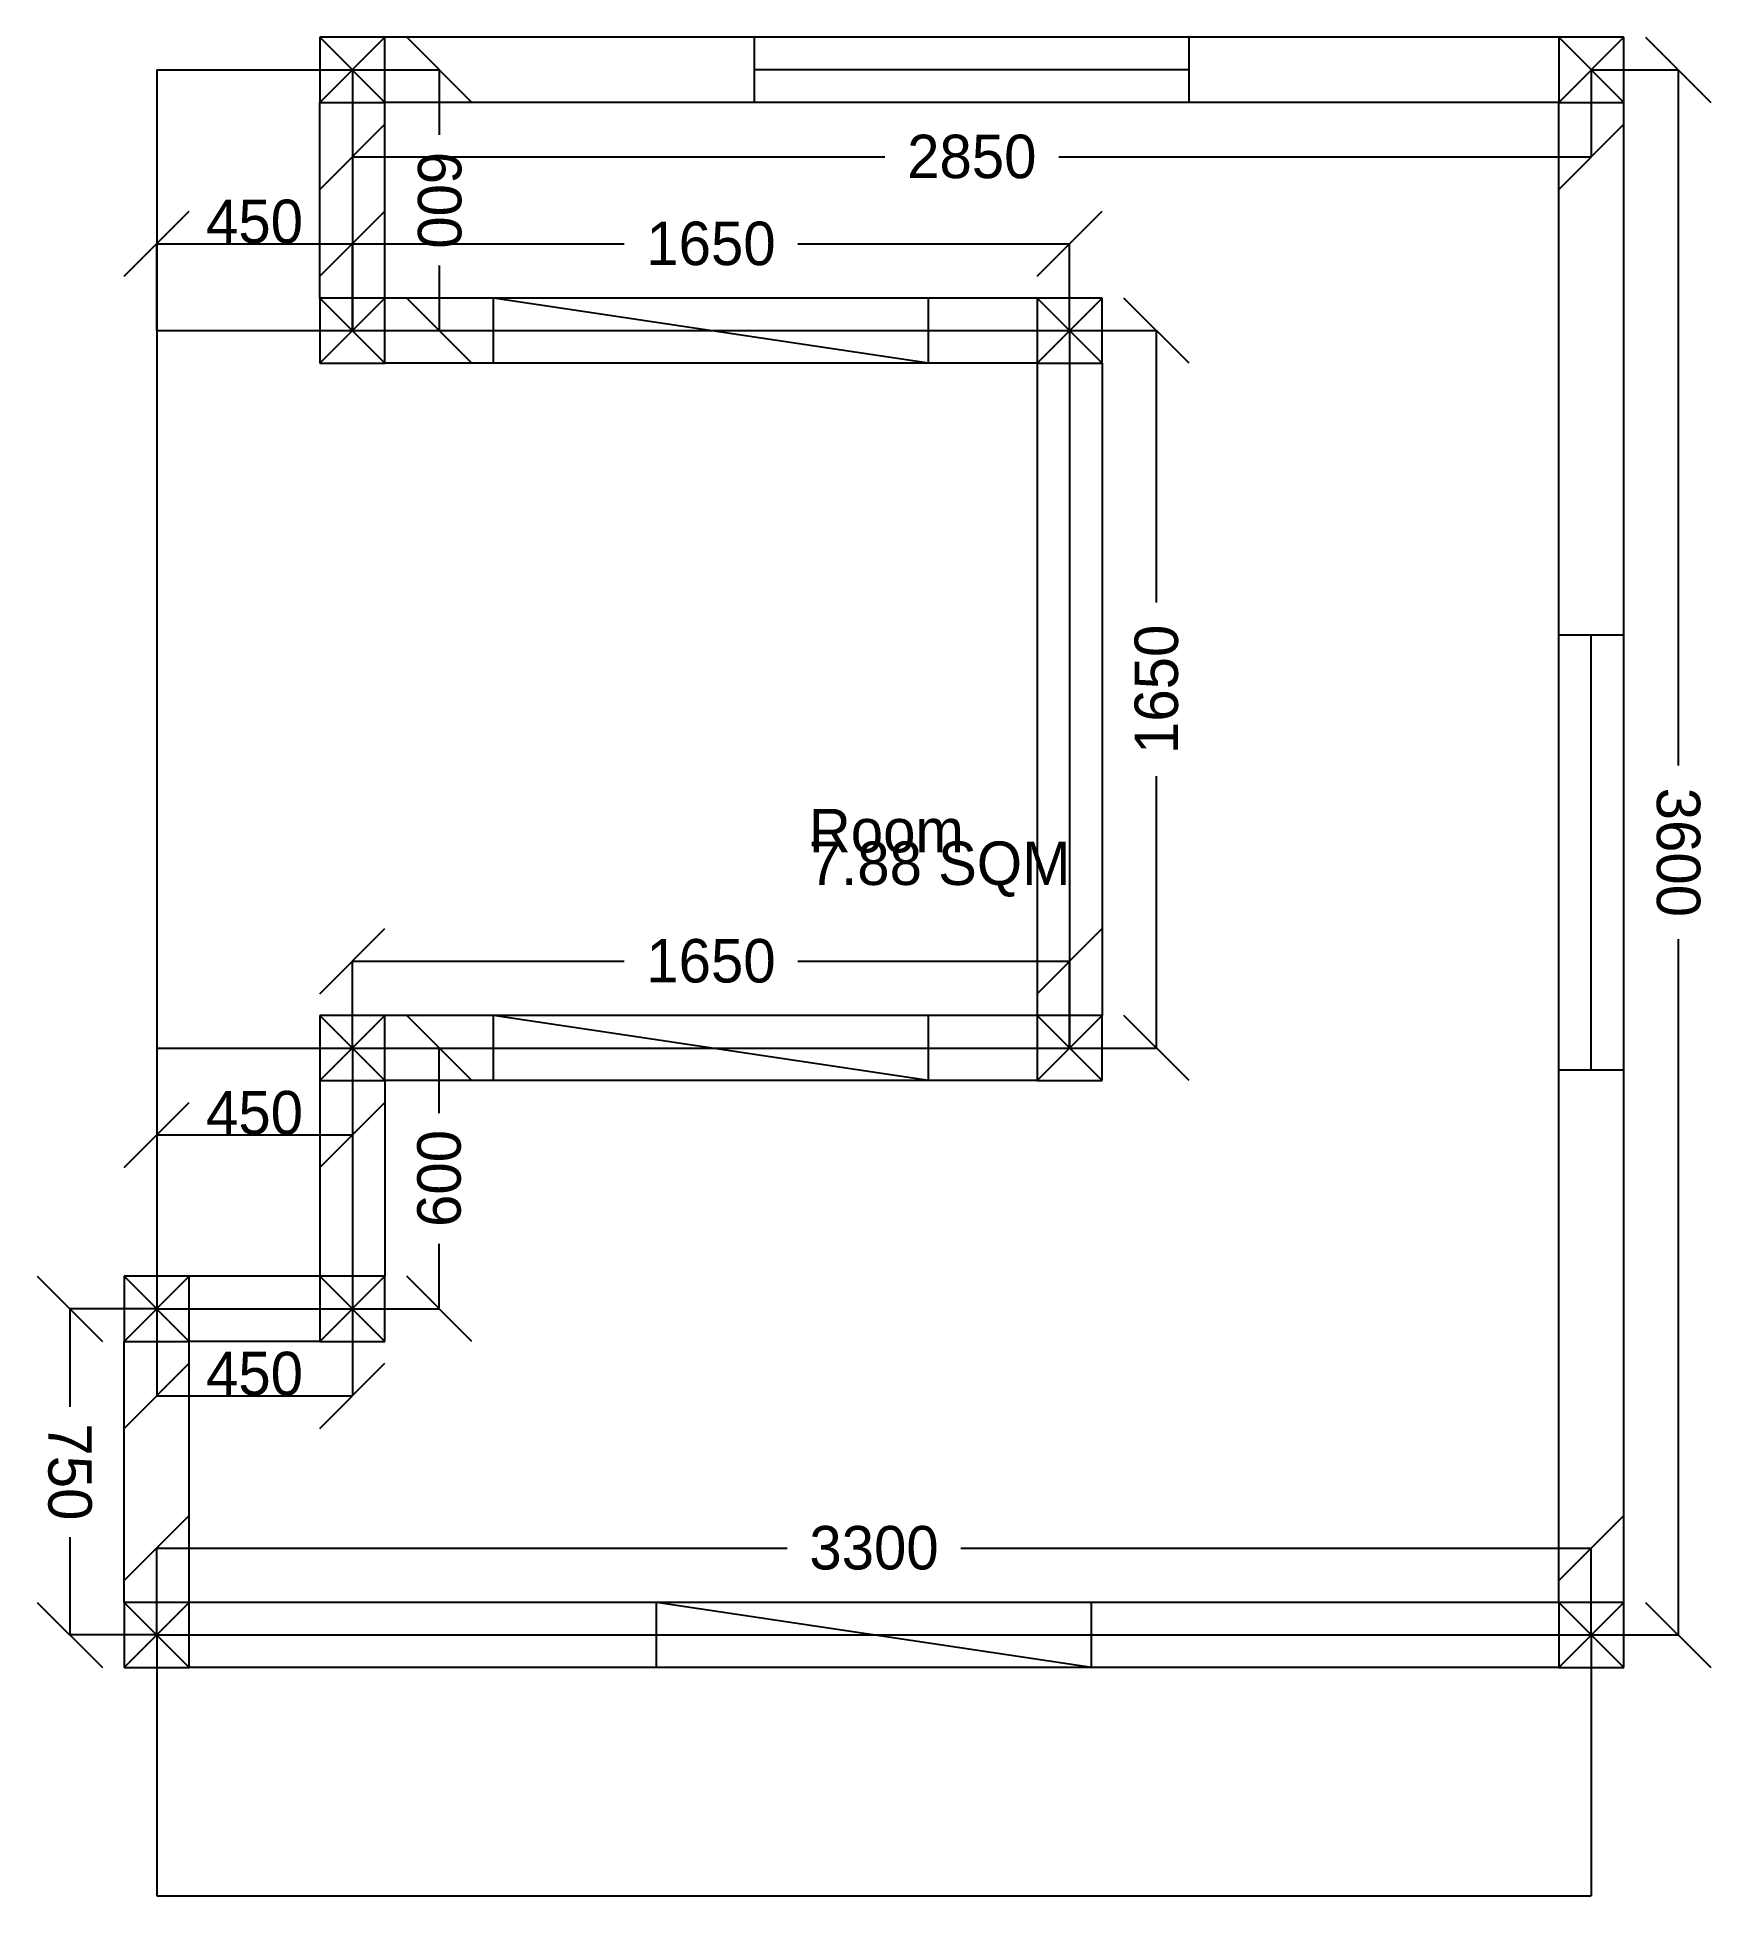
# Model space of a CAD drawing. Header units: millimetres. Extents: x 4375 to 8225, y -4350 to -75.
import ezdxf

# ---------------------------------------------------------------- set-up
doc = ezdxf.new("R2010")
doc.units = ezdxf.units.MM
for name, color, linetype in [('Columns', 40, 'Continuous'), ('Design', 72, 'Continuous'), ('Doors', 34, 'Continuous'), ('Walls', 50, 'Continuous'), ('Windows', 4, 'Continuous')]:
    doc.layers.add(name, color=color, linetype=linetype)
doc.dimstyles.get("Standard").update_dxf_attribs({"dimtxt": 2.5, "dimasz": 2.5, "dimexe": 1.25, "dimexo": 0.625, "dimtad": 1, "dimdec": 0, "dimcen": 2.5, "dimadec": 0, "dimazin": 0, "dimtfac": 1, "dimtmove": 0, "dimatfit": 3, "dimarcsym": 0})

# ---------------------------------------------------------------- blocks, each defined once
blk = doc.blocks.new('_OBLIQUE')
at = {"color": 0, "linetype": 'BYBLOCK'}
blk.add_line((-0.5, -0.5), (0.5, 0.5), dxfattribs=at)
blk = doc.blocks.new('*D1')
at = {"color": 1, "lineweight": -2}
for p, q in [((4650, -750), (4650, -550)), ((4650, -550), (5100, -550)), ((5100, -750), (5100, -550))]:
    blk.add_line(p, q, dxfattribs=at)
at = {"layer": 'DEFPOINTS'}
for p in [(4650, -550), (4650, -750), (5100, -750)]:
    blk.add_point(p, dxfattribs=at)
at = {"color": 1, "xscale": 150, "yscale": 150}
for p in [(4650, -550), (5100, -550)]:
    blk.add_blockref('_OBLIQUE', p, dxfattribs=at)
at = {"color": 1, "insert": (4875, -499.375), "char_height": 100, "attachment_point": 5}
blk.add_mtext('450', dxfattribs=at)
blk = doc.blocks.new('*D2')
at = {"color": 1, "lineweight": -2}
for p, q in [((4650, -2400), (4650, -2600)), ((5100, -2400), (5100, -2600)), ((4650, -2600), (5100, -2600))]:
    blk.add_line(p, q, dxfattribs=at)
at = {"layer": 'DEFPOINTS'}
for p in [(4650, -2400), (5100, -2400), (4650, -2600)]:
    blk.add_point(p, dxfattribs=at)
at = {"color": 1, "xscale": 150, "yscale": 150}
for p in [(4650, -2600), (5100, -2600)]:
    blk.add_blockref('_OBLIQUE', p, dxfattribs=at)
at = {"color": 1, "insert": (4875, -2549.375), "char_height": 100, "attachment_point": 5}
blk.add_mtext('450', dxfattribs=at)
blk = doc.blocks.new('*D3')
at = {"color": 1, "lineweight": -2}
for p, q in [((4650, -3000), (4650, -3200)), ((5100, -3000), (5100, -3200)), ((4650, -3200), (5100, -3200))]:
    blk.add_line(p, q, dxfattribs=at)
at = {"layer": 'DEFPOINTS'}
for p in [(4650, -3000), (5100, -3000), (4650, -3200)]:
    blk.add_point(p, dxfattribs=at)
at = {"color": 1, "xscale": 150, "yscale": 150}
for p in [(4650, -3200), (5100, -3200)]:
    blk.add_blockref('_OBLIQUE', p, dxfattribs=at)
at = {"color": 1, "insert": (4875, -3149.375), "char_height": 100, "attachment_point": 5}
blk.add_mtext('450', dxfattribs=at)
blk = doc.blocks.new('*D4')
at = {"color": 1, "lineweight": -2}
for p, q in [((5100, -750), (5100, -550)), ((5100, -550), (5725, -550)), ((6125, -550), (6750, -550)), ((6750, -750), (6750, -550))]:
    blk.add_line(p, q, dxfattribs=at)
at = {"layer": 'DEFPOINTS'}
for p in [(5100, -550), (5100, -750), (6750, -750)]:
    blk.add_point(p, dxfattribs=at)
at = {"color": 1, "xscale": 150, "yscale": 150}
for p in [(5100, -550), (6750, -550)]:
    blk.add_blockref('_OBLIQUE', p, dxfattribs=at)
at = {"color": 1, "insert": (5925, -550), "char_height": 100, "attachment_point": 5}
blk.add_mtext('1650', dxfattribs=at)
blk = doc.blocks.new('*D5')
at = {"color": 1, "lineweight": -2}
for p, q in [((5100, -2400), (5100, -2200)), ((5100, -2200), (5725, -2200)), ((6125, -2200), (6750, -2200)), ((6750, -2400), (6750, -2200))]:
    blk.add_line(p, q, dxfattribs=at)
at = {"layer": 'DEFPOINTS'}
for p in [(5100, -2200), (5100, -2400), (6750, -2400)]:
    blk.add_point(p, dxfattribs=at)
at = {"color": 1, "xscale": 150, "yscale": 150}
for p in [(5100, -2200), (6750, -2200)]:
    blk.add_blockref('_OBLIQUE', p, dxfattribs=at)
at = {"color": 1, "insert": (5925, -2200), "char_height": 100, "attachment_point": 5}
blk.add_mtext('1650', dxfattribs=at)
blk = doc.blocks.new('*D6')
at = {"color": 1, "lineweight": -2}
for p, q in [((4650, -3750), (4650, -3550)), ((4650, -3550), (6100, -3550)), ((6500, -3550), (7950, -3550)), ((7950, -3750), (7950, -3550))]:
    blk.add_line(p, q, dxfattribs=at)
at = {"layer": 'DEFPOINTS'}
for p in [(4650, -3550), (4650, -3750), (7950, -3750)]:
    blk.add_point(p, dxfattribs=at)
at = {"color": 1, "xscale": 150, "yscale": 150}
for p in [(4650, -3550), (7950, -3550)]:
    blk.add_blockref('_OBLIQUE', p, dxfattribs=at)
at = {"color": 1, "insert": (6300, -3550), "char_height": 100, "attachment_point": 5}
blk.add_mtext('3300', dxfattribs=at)
blk = doc.blocks.new('*D7')
at = {"color": 1, "lineweight": -2}
for p, q in [((5100, -150), (5300, -150)), ((5300, -150), (5300, -300)), ((5300, -600), (5300, -750)), ((5100, -750), (5300, -750))]:
    blk.add_line(p, q, dxfattribs=at)
at = {"layer": 'DEFPOINTS'}
for p in [(5100, -150), (5300, -150), (5100, -750)]:
    blk.add_point(p, dxfattribs=at)
at = {"color": 1, "xscale": 150, "yscale": 150, "rotation": -90}
for p in [(5300, -150), (5300, -750)]:
    blk.add_blockref('_OBLIQUE', p, dxfattribs=at)
at = {"color": 1, "insert": (5300, -450), "char_height": 100, "attachment_point": 5, "rotation": 270}
blk.add_mtext('600', dxfattribs=at)
blk = doc.blocks.new('*D8')
at = {"color": 1, "lineweight": -2}
for p, q in [((5100, -2400), (5300, -2400)), ((5300, -2550), (5300, -2400)), ((5300, -3000), (5300, -2850)), ((5100, -3000), (5300, -3000))]:
    blk.add_line(p, q, dxfattribs=at)
at = {"layer": 'DEFPOINTS'}
for p in [(5100, -2400), (5100, -3000), (5300, -3000)]:
    blk.add_point(p, dxfattribs=at)
at = {"color": 1, "xscale": 150, "yscale": 150, "rotation": 90}
for p in [(5300, -2400), (5300, -3000)]:
    blk.add_blockref('_OBLIQUE', p, dxfattribs=at)
at = {"color": 1, "insert": (5300, -2700), "char_height": 100, "attachment_point": 5, "rotation": 90}
blk.add_mtext('600', dxfattribs=at)
blk = doc.blocks.new('*D9')
at = {"color": 1, "lineweight": -2}
for p, q in [((6750, -750), (6950, -750)), ((6950, -1375), (6950, -750)), ((6950, -2400), (6950, -1775)), ((6750, -2400), (6950, -2400))]:
    blk.add_line(p, q, dxfattribs=at)
at = {"layer": 'DEFPOINTS'}
for p in [(6750, -750), (6750, -2400), (6950, -2400)]:
    blk.add_point(p, dxfattribs=at)
at = {"color": 1, "xscale": 150, "yscale": 150, "rotation": 90}
for p in [(6950, -750), (6950, -2400)]:
    blk.add_blockref('_OBLIQUE', p, dxfattribs=at)
at = {"color": 1, "insert": (6950, -1575), "char_height": 100, "attachment_point": 5, "rotation": 90}
blk.add_mtext('1650', dxfattribs=at)
blk = doc.blocks.new('*D10')
at = {"color": 1, "lineweight": -2}
for p, q in [((4650, -3000), (4450, -3000)), ((4450, -3000), (4450, -3225)), ((4450, -3525), (4450, -3750)), ((4650, -3750), (4450, -3750))]:
    blk.add_line(p, q, dxfattribs=at)
at = {"layer": 'DEFPOINTS'}
for p in [(4450, -3000), (4650, -3000), (4650, -3750)]:
    blk.add_point(p, dxfattribs=at)
at = {"color": 1, "xscale": 150, "yscale": 150, "rotation": -90}
for p in [(4450, -3000), (4450, -3750)]:
    blk.add_blockref('_OBLIQUE', p, dxfattribs=at)
at = {"color": 1, "insert": (4450, -3375), "char_height": 100, "attachment_point": 5, "rotation": 270}
blk.add_mtext('750', dxfattribs=at)
blk = doc.blocks.new('*D11')
at = {"color": 1, "lineweight": -2}
for p, q in [((5100, -150), (5100, -350)), ((7950, -150), (7950, -350)), ((5100, -350), (6325, -350)), ((6725, -350), (7950, -350))]:
    blk.add_line(p, q, dxfattribs=at)
at = {"layer": 'DEFPOINTS'}
for p in [(5100, -150), (7950, -150), (5100, -350)]:
    blk.add_point(p, dxfattribs=at)
at = {"color": 1, "xscale": 150, "yscale": 150}
for p in [(5100, -350), (7950, -350)]:
    blk.add_blockref('_OBLIQUE', p, dxfattribs=at)
at = {"color": 1, "insert": (6525, -350), "char_height": 100, "attachment_point": 5}
blk.add_mtext('2850', dxfattribs=at)
blk = doc.blocks.new('*D12')
at = {"color": 1, "lineweight": -2}
for p, q in [((7950, -150), (8150, -150)), ((8150, -150), (8150, -1750)), ((8150, -2150), (8150, -3750)), ((7950, -3750), (8150, -3750))]:
    blk.add_line(p, q, dxfattribs=at)
at = {"layer": 'DEFPOINTS'}
for p in [(7950, -150), (8150, -150), (7950, -3750)]:
    blk.add_point(p, dxfattribs=at)
at = {"color": 1, "xscale": 150, "yscale": 150, "rotation": -90}
for p in [(8150, -150), (8150, -3750)]:
    blk.add_blockref('_OBLIQUE', p, dxfattribs=at)
at = {"color": 1, "insert": (8150, -1950), "char_height": 100, "attachment_point": 5, "rotation": 270}
blk.add_mtext('3600', dxfattribs=at)

msp = doc.modelspace()

# ---------------------------------------------------------------- linework, layer by layer
at = {"layer": 'Columns'}
for p, q in [((5175, -75), (5025, -75)), ((5025, -75), (5025, -225)), ((5025, -225), (5175, -75)), ((5175, -225), (5025, -75)), ((5175, -75), (5025, -75)), ((5025, -75), (5025, -225)), ((5025, -225), (5175, -75)), ((5175, -225), (5025, -75)), ((5175, -225), (5175, -75)), ((5175, -225), (5175, -75)), ((8025, -75), (7875, -75)), ((7875, -75), (7875, -225)), ((7875, -225), (8025, -75)), ((8025, -225), (7875, -75)), ((8025, -75), (7875, -75)), ((7875, -75), (7875, -225)), ((7875, -225), (8025, -75)), ((8025, -225), (7875, -75)), ((8025, -225), (8025, -75)), ((8025, -225), (8025, -75)), ((5025, -225), (5175, -225)), ((5025, -225), (5175, -225)), ((7875, -225), (8025, -225)), ((7875, -225), (8025, -225)), ((5175, -675), (5025, -675)), ((5025, -675), (5025, -825)), ((5025, -825), (5175, -675)), ((5175, -825), (5025, -675)), ((5175, -675), (5025, -675)), ((5025, -675), (5025, -825)), ((5025, -825), (5175, -675)), ((5175, -825), (5025, -675)), ((5175, -825), (5175, -675)), ((5175, -825), (5175, -675)), ((6825, -675), (6675, -675)), ((6675, -675), (6675, -825)), ((6675, -825), (6825, -675)), ((6825, -825), (6675, -675)), ((6825, -675), (6675, -675)), ((6675, -675), (6675, -825)), ((6675, -825), (6825, -675)), ((6825, -825), (6675, -675)), ((6825, -825), (6825, -675)), ((6825, -825), (6825, -675)), ((5025, -825), (5175, -825)), ((5025, -825), (5175, -825)), ((6675, -825), (6825, -825)), ((6675, -825), (6825, -825)), ((5175, -2325), (5025, -2325)), ((5025, -2325), (5025, -2475)), ((5025, -2475), (5175, -2325)), ((5175, -2475), (5025, -2325)), ((5175, -2325), (5025, -2325)), ((5025, -2325), (5025, -2475)), ((5025, -2475), (5175, -2325)), ((5175, -2475), (5025, -2325)), ((5175, -2475), (5175, -2325)), ((5175, -2475), (5175, -2325)), ((6825, -2325), (6675, -2325)), ((6675, -2325), (6675, -2475)), ((6675, -2475), (6825, -2325)), ((6825, -2475), (6675, -2325)), ((6825, -2325), (6675, -2325)), ((6675, -2325), (6675, -2475)), ((6675, -2475), (6825, -2325)), ((6825, -2475), (6675, -2325)), ((6825, -2475), (6825, -2325)), ((6825, -2475), (6825, -2325)), ((5025, -2475), (5175, -2475)), ((5025, -2475), (5175, -2475)), ((6675, -2475), (6825, -2475)), ((6675, -2475), (6825, -2475)), ((4725, -2925), (4575, -2925)), ((4575, -2925), (4575, -3075)), ((4575, -3075), (4725, -2925)), ((4725, -3075), (4575, -2925)), ((4725, -2925), (4575, -2925)), ((4575, -2925), (4575, -3075)), ((4575, -3075), (4725, -2925)), ((4725, -3075), (4575, -2925)), ((4725, -3075), (4725, -2925)), ((4725, -3075), (4725, -2925)), ((5175, -2925), (5025, -2925)), ((5025, -2925), (5025, -3075)), ((5025, -3075), (5175, -2925)), ((5175, -3075), (5025, -2925)), ((5175, -2925), (5025, -2925)), ((5025, -2925), (5025, -3075)), ((5025, -3075), (5175, -2925)), ((5175, -3075), (5025, -2925)), ((5175, -3075), (5175, -2925)), ((5175, -3075), (5175, -2925)), ((4575, -3075), (4725, -3075)), ((4575, -3075), (4725, -3075)), ((5025, -3075), (5175, -3075)), ((5025, -3075), (5175, -3075)), ((4725, -3675), (4575, -3675)), ((4575, -3675), (4575, -3825)), ((4575, -3825), (4725, -3675)), ((4725, -3825), (4575, -3675)), ((4725, -3675), (4575, -3675)), ((4575, -3675), (4575, -3825)), ((4575, -3825), (4725, -3675)), ((4725, -3825), (4575, -3675)), ((4725, -3825), (4725, -3675)), ((4725, -3825), (4725, -3675)), ((8025, -3675), (7875, -3675)), ((7875, -3675), (7875, -3825)), ((7875, -3825), (8025, -3675)), ((8025, -3825), (7875, -3675)), ((8025, -3675), (7875, -3675)), ((7875, -3675), (7875, -3825)), ((7875, -3825), (8025, -3675)), ((8025, -3825), (7875, -3675)), ((8025, -3825), (8025, -3675)), ((8025, -3825), (8025, -3675)), ((4575, -3825), (4725, -3825)), ((4575, -3825), (4725, -3825)), ((7875, -3825), (8025, -3825)), ((7875, -3825), (8025, -3825))]:
    msp.add_line(p, q, dxfattribs=at)
at = {"layer": 'Design'}
for p, q in [((4650, -150), (5100, -150)), ((4650, -150), (4650, -750)), ((5100, -150), (5100, -750)), ((4650, -750), (5100, -750)), ((4650, -750), (6750, -750)), ((4650, -750), (4650, -2400)), ((6750, -750), (6750, -2400)), ((4650, -2400), (5100, -2400)), ((4650, -2400), (4650, -3000)), ((4650, -2400), (6750, -2400)), ((5100, -2400), (5100, -3000)), ((4650, -3000), (5100, -3000)), ((4650, -3750), (7950, -3750)), ((4650, -3750), (4650, -4350)), ((7950, -3750), (7950, -4350)), ((4650, -4350), (7950, -4350))]:
    msp.add_line(p, q, dxfattribs=at)
at = {"layer": 'Doors'}
for p, q in [((5425, -825), (5425, -675)), ((6425, -675), (5425, -675)), ((6425, -825), (5425, -675)), ((6425, -825), (5425, -675)), ((6425, -825), (6425, -675)), ((6425, -825), (5425, -825)), ((5425, -2475), (5425, -2325)), ((6425, -2325), (5425, -2325)), ((6425, -2475), (5425, -2325)), ((6425, -2475), (5425, -2325)), ((6425, -2475), (6425, -2325)), ((6425, -2475), (5425, -2475)), ((5800, -3825), (5800, -3675)), ((6800, -3675), (5800, -3675)), ((6800, -3825), (5800, -3675)), ((6800, -3825), (5800, -3675)), ((6800, -3825), (6800, -3675)), ((6800, -3825), (5800, -3825))]:
    msp.add_line(p, q, dxfattribs=at)
at = {"layer": 'Walls'}
for p, q in [((7875, -75), (5175, -75)), ((5025, -675), (5025, -225)), ((7875, -225), (5175, -225)), ((5175, -675), (5175, -225)), ((7875, -3675), (7875, -225)), ((8025, -3675), (8025, -225)), ((6675, -675), (5175, -675)), ((6675, -825), (5175, -825)), ((6675, -825), (6675, -2325)), ((6825, -825), (6825, -2325)), ((6675, -2325), (5175, -2325)), ((5025, -2475), (5025, -2925)), ((5175, -2475), (5175, -2925)), ((6675, -2475), (5175, -2475)), ((5025, -2925), (4725, -2925)), ((4575, -3675), (4575, -3075)), ((5025, -3075), (4725, -3075)), ((4725, -3675), (4725, -3075)), ((7875, -3675), (4725, -3675)), ((7875, -3825), (4725, -3825))]:
    msp.add_line(p, q, dxfattribs=at)
at = {"layer": 'Windows'}
for p, q in [((6025, -225), (6025, -75)), ((7025, -75), (6025, -75)), ((7025, -225), (7025, -75)), ((7025, -150), (6025, -150)), ((7025, -225), (6025, -225)), ((7875, -1450), (8025, -1450)), ((7875, -2450), (7875, -1450)), ((7950, -2450), (7950, -1450)), ((8025, -2450), (8025, -1450)), ((7875, -2450), (8025, -2450))]:
    msp.add_line(p, q, dxfattribs=at)

# ---------------------------------------------------------------- texts
for s, p in [('Room', (6150, -1950)), ('7.88 SQM', (6150, -2025))]:
    msp.add_text(s, height=100).set_placement(p)

# ---------------------------------------------------------------- dimensions: what is measured, and where the dimension line sits
for base, p1, p2, angle, picture, middle in [((5300, -150), (5100, -150), (5100, -750), 270, '*D7', (5300, -450)), ((8150, -150), (7950, -150), (7950, -3750), 270, '*D12', (8150, -1950)), ((6950, -2400), (6750, -2400), (6750, -750), 90, '*D9', (6950, -1575)), ((5300, -3000), (5100, -3000), (5100, -2400), 90, '*D8', (5300, -2700)), ((4450, -3000), (4650, -3000), (4650, -3750), 270, '*D10', (4450, -3375))]:
    dim = msp.add_linear_dim(base=base, p1=p1, p2=p2, angle=angle, dimstyle='Standard', override={"dimtxt": 100, "dimtad": 0, "dimtxsty": 'Standard', "dimtsz": 75, "dimclrd": 1, "dimclre": 1, "dimclrt": 1})
    dim.commit()
    dim.dimension.update_dxf_attribs({"geometry": picture, "text_midpoint": middle})
for base, p1, p2, picture, middle in [((5100, -350), (5100, -150), (7950, -150), '*D11', (6525, -350)), ((4650, -550), (4650, -750), (5100, -750), '*D1', (4875, -499.4)), ((5100, -550), (5100, -750), (6750, -750), '*D4', (5925, -550)), ((5100, -2200), (5100, -2400), (6750, -2400), '*D5', (5925, -2200)), ((4650, -2600), (4650, -2400), (5100, -2400), '*D2', (4875, -2549.4)), ((4650, -3200), (4650, -3000), (5100, -3000), '*D3', (4875, -3149.4)), ((4650, -3550), (4650, -3750), (7950, -3750), '*D6', (6300, -3550))]:
    dim = msp.add_linear_dim(base=base, p1=p1, p2=p2, dimstyle='Standard', override={"dimtxt": 100, "dimtad": 0, "dimtxsty": 'Standard', "dimtsz": 75, "dimclrd": 1, "dimclre": 1, "dimclrt": 1})
    dim.commit()
    dim.dimension.update_dxf_attribs({"geometry": picture, "text_midpoint": middle})

doc.saveas('drawing.dxf')
